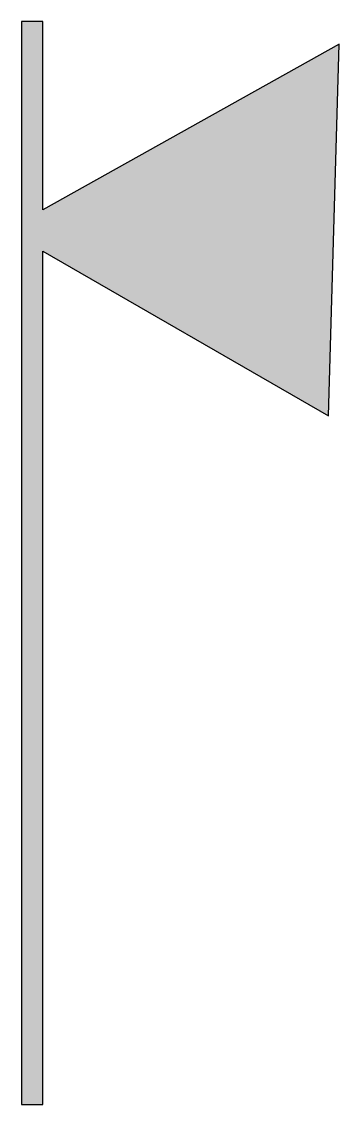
# Model space of a CAD drawing. Header units: millimetres. Extents: x -0.03 to 1.08, y 0 to 3.78.
import ezdxf

# ---------------------------------------------------------------- set-up
doc = ezdxf.new("R2010")
doc.units = ezdxf.units.MM

msp = doc.modelspace()

# ---------------------------------------------------------------- hatches: boundary and pattern name
msp.add_hatch(color=256).paths.add_polyline_path([(1.0751, 3.7021), (0.0404, 3.1228), (0.0404, 3.7802), (-0.0332, 3.7802), (-0.0332, -0.0002), (0.0404, -0.0002), (0.0404, 2.9792), (1.0374, 2.4036)])

# ---------------------------------------------------------------- linework, layer by layer
for p, q in [((1.0751, 3.7021), (0.0404, 3.1228)), ((1.0374, 2.4036), (1.0751, 3.7021)), ((0.0404, 2.9792), (1.0374, 2.4036))]:
    msp.add_line(p, q)
msp.add_lwpolyline([(0.0404, 3.1228), (0.0404, 3.7802), (-0.0332, 3.7802), (-0.0332, -0.0002), (0.0404, -0.0002), (0.0404, 2.9792)])

doc.saveas('drawing.dxf')
